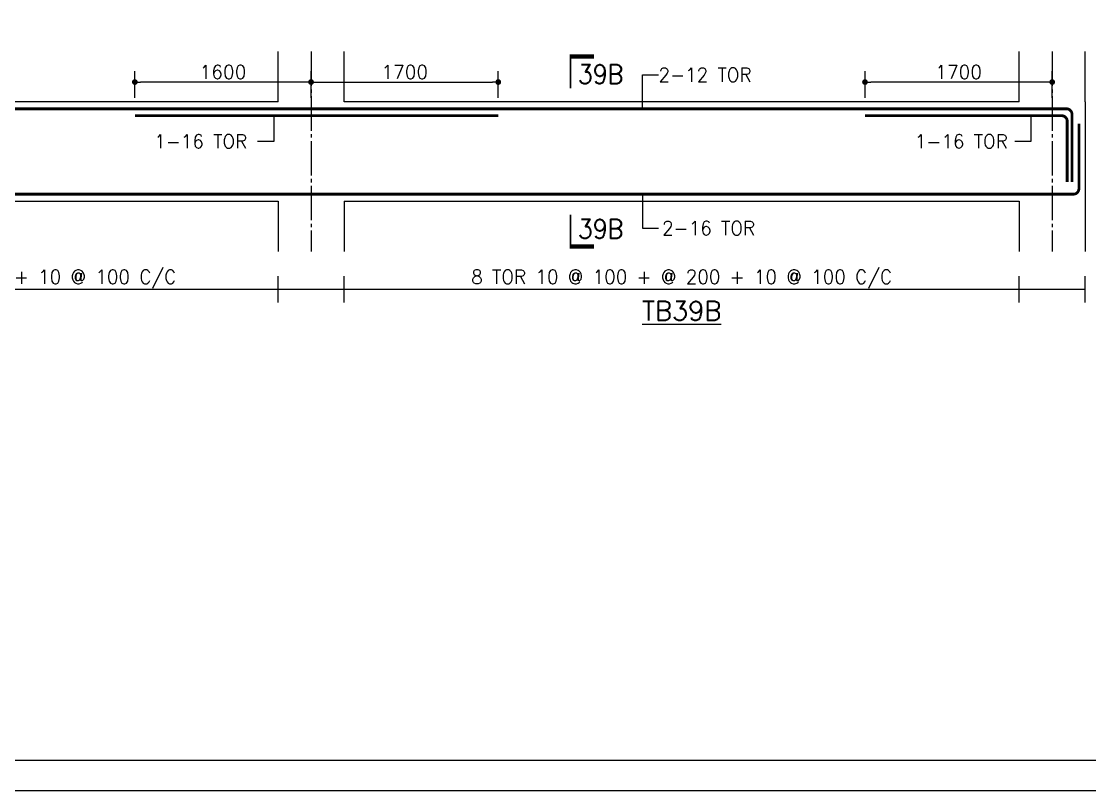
# Model space of a CAD drawing. Extents: x -200722 to 834823, y -494970 to 88783.
# Drawn here: x 278644 to 298044, y -429390 to -415429 of the extents above; entities that cross this region are included whole.
import ezdxf
from ezdxf.enums import TextEntityAlignment as Align

# ---------------------------------------------------------------- set-up
doc = ezdxf.new("R2010")
doc.units = 0
doc.header["$LTSCALE"] = 100
doc.header["$MEASUREMENT"] = 0
doc.header["$PDMODE"] = 34
doc.linetypes.add('CL', pattern=[3.25, 2.5, -0.25, 0.25, -0.25])
doc.layers.get('0').update_dxf_attribs({"linetype": 'CONTINUOUS'})
doc.layers.get('DEFPOINTS').update_dxf_attribs({"linetype": 'CONTINUOUS'})
doc.layers.add('9_PRINT BOUNDARY_NON PRINT', color=32, linetype='CONTINUOUS', plot=False)
doc.layers.add('9_TITLE TEXT', color=7, linetype='CONTINUOUS', lineweight=20)
for name, color, linetype in [('ARO', 7, 'CONTINUOUS'), ('B_NO', 3, 'CONTINUOUS'), ('BEAM', 4, 'CONTINUOUS'), ('CL', 8, 'CL'), ('FOOTING DIM', 4, 'CONTINUOUS'), ('STEEL', 6, 'CONTINUOUS'), ('TEXT', 2, 'CONTINUOUS')]:
    doc.layers.add(name, color=color, linetype=linetype)
doc.styles.add('ROMANS', font='romans.shx')
doc.styles.get("Standard").update_dxf_attribs({"font": 'simplex.shx'})
doc.dimstyles.new('STANDARD$0', dxfattribs={"dimtxt": 2.5, "dimasz": 2.5, "dimexe": 2, "dimexo": 0.7, "dimgap": 0.9, "dimtad": 1, "dimdec": 0, "dimdsep": 46, "dimtxsty": 'ROMANS', "dimcen": 0.09, "dimclrd": 4, "dimclre": 4, "dimclrt": 3, "dimadec": 0, "dimazin": 0, "dimtfac": 1, "dimtdec": 0, "dimtmove": 0, "dimatfit": 3, "dimfxl": 1, "dimtolj": 1, "dimtzin": 0, "dimarcsym": 0})

# ---------------------------------------------------------------- blocks, each defined once
blk = doc.blocks.new('DOT')
at = {"color": 0, "linetype": 'ByBlock'}
blk.add_line((-0.5, 0), (-1, 0), dxfattribs=at)
at = {"color": 0, "linetype": 'ByBlock', "const_width": 0.5}
blk.add_lwpolyline([(-0.25, 0, 1), (0.25, 0, 1)], format="xyb", close=True, dxfattribs=at)
blk = doc.blocks.new('*D1652')
at = {"layer": 'BEAM', "color": 0, "lineweight": -2, "transparency": 16777216}
for p, q in [((280705, -416815), (280705, -416330)), ((283905, -416815), (283905, -416330)), ((283801, -416530), (280809, -416530))]:
    blk.add_line(p, q, dxfattribs=at)
at = {"layer": 'DEFPOINTS', "color": 0, "lineweight": -3, "transparency": 16777216}
for p in [(280705, -416530), (280705, -417015), (283905, -417015)]:
    blk.add_point(p, dxfattribs=at)
at = {"layer": 'BEAM', "color": 0, "lineweight": -2, "transparency": 16777216, "xscale": 104, "yscale": 104, "zscale": 104, "rotation": 180}
blk.add_blockref('DOT', (280705, -416530), dxfattribs=at)
at = {"layer": 'BEAM', "color": 0, "lineweight": -2, "transparency": 16777216, "xscale": 104, "yscale": 104, "zscale": 104}
blk.add_blockref('DOT', (283905, -416530), dxfattribs=at)
at = {"layer": 'BEAM', "color": 0, "transparency": 16777216, "insert": (282305, -416346), "char_height": 248, "attachment_point": 5}
blk.add_mtext('\\A1;1600', dxfattribs=at)
blk = doc.blocks.new('_DOT')
at = {"color": 0, "linetype": 'ByBlock'}
blk.add_line((-0.5, 0), (-1, 0), dxfattribs=at)
at = {"color": 0, "linetype": 'ByBlock', "const_width": 0.5}
blk.add_lwpolyline([(-0.25, 0, 1), (0.25, 0, 1)], format="xyb", close=True, dxfattribs=at)
blk = doc.blocks.new('*D1659')
at = {"layer": 'BEAM', "color": 0, "lineweight": -2, "transparency": 16777216}
for p, q in [((283905, -416815), (283905, -416330)), ((287305, -416815), (287305, -416330)), ((284009, -416530), (287201, -416530))]:
    blk.add_line(p, q, dxfattribs=at)
at = {"layer": 'DEFPOINTS', "color": 0, "lineweight": -3, "transparency": 16777216}
for p in [(287305, -416530), (283905, -417015), (287305, -417015)]:
    blk.add_point(p, dxfattribs=at)
at = {"layer": 'BEAM', "color": 0, "lineweight": -2, "transparency": 16777216, "xscale": 104, "yscale": 104, "zscale": 104, "rotation": 180}
blk.add_blockref('DOT', (283905, -416530), dxfattribs=at)
at = {"layer": 'BEAM', "color": 0, "lineweight": -2, "transparency": 16777216, "xscale": 104, "yscale": 104, "zscale": 104}
blk.add_blockref('DOT', (287305, -416530), dxfattribs=at)
at = {"layer": 'BEAM', "color": 0, "transparency": 16777216, "insert": (285605, -416346), "char_height": 248, "attachment_point": 5}
blk.add_mtext('\\A1;1700', dxfattribs=at)
blk = doc.blocks.new('*D1660')
at = {"layer": 'BEAM', "color": 0, "lineweight": -2, "transparency": 16777216}
for p, q in [((293965, -416815), (293965, -416330)), ((297365, -416815), (297365, -416330)), ((297261, -416530), (294069, -416530))]:
    blk.add_line(p, q, dxfattribs=at)
at = {"layer": 'DEFPOINTS', "color": 0, "lineweight": -3, "transparency": 16777216}
for p in [(293965, -416530), (293965, -417015), (297365, -417015)]:
    blk.add_point(p, dxfattribs=at)
at = {"layer": 'BEAM', "color": 0, "lineweight": -2, "transparency": 16777216, "xscale": 104, "yscale": 104, "zscale": 104, "rotation": 180}
blk.add_blockref('DOT', (293965, -416530), dxfattribs=at)
at = {"layer": 'BEAM', "color": 0, "lineweight": -2, "transparency": 16777216, "xscale": 104, "yscale": 104, "zscale": 104}
blk.add_blockref('DOT', (297365, -416530), dxfattribs=at)
at = {"layer": 'BEAM', "color": 0, "transparency": 16777216, "insert": (295665, -416346), "char_height": 248, "attachment_point": 5}
blk.add_mtext('\\A1;1700', dxfattribs=at)

msp = doc.modelspace()

# ---------------------------------------------------------------- linework, layer by layer
at = {"color": 18, "true_color": 0x000000}
msp.add_lwpolyline([(223222.7, -428839.6), (314632.7, -428839.6), (314632.7, -364599.6), (223222.7, -364599.6)], close=True, dxfattribs=at)
at = {"layer": '9_PRINT BOUNDARY_NON PRINT', "color": 18, "true_color": 0x000000}
msp.add_lwpolyline([(222672.7, -429389.6), (315182.7, -429389.6), (315182.7, -364049.6), (222672.7, -364049.6)], close=True, dxfattribs=at)
at = {"layer": '9_TITLE TEXT', "color": 18, "true_color": 0x000000}
msp.add_lwpolyline([(314632.7, -364599.6), (223222.7, -364599.6), (223222.7, -428839.6), (314632.7, -428839.6)], dxfattribs=at)
at = {"layer": 'ARO', "color": 18, "true_color": 0x000000}
for points, elevation in [([(289921.1, -417015.2), (289921.1, -416399.4), (290214.2, -416399.4)], -1101.5), ([(283227.4, -417140.2), (283227.4, -417607.1), (282934.3, -417607.1)], 0), ([(296977, -417140.2), (296977, -417607.1), (296683.9, -417607.1)], 0), ([(289921.1, -418565.2), (289921.1, -419181.1), (290214.2, -419181.1)], -1101.5)]:
    msp.add_lwpolyline(points, dxfattribs=dict(at, elevation=elevation))
at = {"layer": 'B_NO', "color": 7, "elevation": -1101.5}
for points in [[(288615.3, -416643.1, 30, 30, 0), (288615.3, -416066.6, 75, 75, 0), (289042.8, -416066.6, 75, 75, 0)], [(288615.3, -418937.3, 30, 30, 0), (288615.3, -419513.8, 75, 75, 0), (289042.8, -419513.8, 75, 75, 0)]]:
    msp.add_lwpolyline(points, format="xyseb", dxfattribs=at)
at = {"layer": 'BEAM', "color": 18, "linetype": 'ByBlock', "true_color": 0x000000}
for p, q in [((283305.4, -416890.2, 0), (283305.4, -415975.8, 0)), ((284505.4, -416890.2, 0), (284505.4, -415975.8, 0)), ((296765.4, -416890.2, 0), (296765.4, -415975.8, 0)), ((297965.4, -416890.2, 0), (297965.4, -415975.8, 0)), ((297965.4, -416890.2, 0), (297965.4, -418690.2, 0)), ((271965.4, -418690.2, 0), (283305.4, -418690.2, 0)), ((283305.4, -418690.2, 0), (283305.4, -419604.6, 0)), ((284505.4, -418690.2, 0), (296765.4, -418690.2, 0)), ((284505.4, -418690.2, 0), (284505.4, -419604.6, 0)), ((296765.4, -418690.2, 0), (296765.4, -419604.6, 0)), ((297965.4, -418690.2, 0), (297965.4, -419604.6, 0)), ((283305.4, -420527.8, 0), (283305.4, -420052.6, 0)), ((284505.4, -420527.8), (284505.4, -420052.6)), ((296765.4, -420527.8), (296765.4, -420052.6)), ((297965.4, -420527.8), (297965.4, -420052.6)), ((270765.4, -420290.2, 0), (297965.4, -420290.2))]:
    msp.add_line(p, q, dxfattribs=at)
at = {"layer": 'CL', "color": 18, "linetype": 'CL', "lineweight": -3, "ltscale": 2.5, "true_color": 0x000000}
for p, q in [((283905.4, -415975.8, 0), (283905.4, -419604.6, 0)), ((297365.4, -415975.8, 0), (297365.4, -419604.6, 0))]:
    msp.add_line(p, q, dxfattribs=at)
at = {"layer": 'FOOTING DIM', "color": 18, "true_color": 0x000000}
for p, q in [((283305.4, -416890.2, -20.1), (271965.4, -416890.2, -62.1)), ((296765.4, -416890.2, 0.2), (284505.4, -416890.2, -15.7))]:
    msp.add_line(p, q, dxfattribs=at)
at = {"layer": 'STEEL', "color": 18, "true_color": 0x000000, "const_width": 50.8, "elevation": -1101.5}
for points in [[(297724.6, -418346.1), (297724.6, -417116.8, 0.4142136), (297623, -417015.2), (271113, -417015.2, 0.4142136), (271013, -417115.2), (271013, -418346.1)], [(270888, -417286.9), (270888, -418463.6, 0.4142136), (270989.6, -418565.2), (297748, -418565.2, 0.4142136), (297849.6, -418463.6), (297849.6, -417286.9)]]:
    msp.add_lwpolyline(points, format="xyb", dxfattribs=at)
at = {"layer": 'STEEL', "color": 3, "const_width": 50.8, "elevation": 0}
msp.add_lwpolyline([(287305.4, -417140.2), (280705.4, -417140.2)], dxfattribs=at)
msp.add_lwpolyline([(297637.2, -418346.1), (297637.2, -417241.8, 0.4142136), (297535.6, -417140.2), (293965.4, -417140.2)], format="xyb", dxfattribs=at)

# ---------------------------------------------------------------- texts
at = {"layer": 'B_NO', "color": 18, "true_color": 0x000000, "width": 0.9}
for p in [(288751, -416387, -1101.5), (288751, -419193.4, -1101.5)]:
    msp.add_text('39B', height=350, dxfattribs=at).set_placement(p, align=Align.MIDDLE_LEFT)
at = {"layer": 'B_NO', "color": 18, "true_color": 0x000000, "width": 0.98}
for s, height, p in [('8 TOR 10 @ 100 + @ 200 + 10 @ 100 C/C', 250, (277635.4, -420083.1, 0)), ('8 TOR 10 @ 100 + @ 200 + 10 @ 100 C/C', 250, (290635.4, -420083.1, 0)), ('%%UTB39B', 350, (290635.4, -420680.4, 0))]:
    msp.add_text(s, height=height, dxfattribs=at).set_placement(p, align=Align.MIDDLE)
at = {"layer": 'TEXT', "color": 18, "true_color": 0x000000, "width": 0.98}
for s, p in [('2-12 TOR', (290214.2, -416399.4, -1101.5)), ('1-16 TOR', (281056.3, -417607.1, 0)), ('1-16 TOR', (294868.2, -417607.1)), ('2-16 TOR', (290279.1, -419181.1, -1101.5))]:
    msp.add_text(s, height=250, dxfattribs=at).set_placement(p, align=Align.MIDDLE_LEFT)

# ---------------------------------------------------------------- dimensions: what is measured, and where the dimension line sits
at = {"layer": 'BEAM', "color": 18, "true_color": 0x000000}
for base, p1, p2, picture, middle in [((280705.4, -416529.6, 0), (283905.4, -417015.2, 0), (280705.4, -417015.2, 0), '*D1652', (282305.4, -416345.6, 0)), ((293965.4, -416529.6, 0), (297365.4, -417015.2, 0), (293965.4, -417015.2, 0), '*D1660', (295665.4, -416345.6, 0))]:
    dim = msp.add_linear_dim(base=base, p1=p1, p2=p2, angle=180, dimstyle='STANDARD$0', override={"dimscale": 8, "dimtxt": 31, "dimasz": 13, "dimexe": 25, "dimexo": 25, "dimgap": 7.5, "dimdec": 0, "dimlfac": 0.5, "dimzin": 3, "dimtxsty": 'Standard', "dimblk": 'DOT', "dimcen": 3, "dimdle": 4, "dimclrd": 0, "dimclre": 0, "dimclrt": 0, "dimtdec": 0, "dimtmove": 2, "dimldrblk": 'DOT', "dimtzin": 3}, dxfattribs=at)
    dim.commit()
    dim.dimension.update_dxf_attribs({"geometry": picture, "text_midpoint": middle})
dim = msp.add_linear_dim(base=(287305.4, -416529.6, 0), p1=(283905.4, -417015.2, 0), p2=(287305.4, -417015.2, 0), dimstyle='STANDARD$0', override={"dimscale": 8, "dimtxt": 31, "dimasz": 13, "dimexe": 25, "dimexo": 25, "dimgap": 7.5, "dimdec": 0, "dimlfac": 0.5, "dimzin": 3, "dimtxsty": 'Standard', "dimblk": 'DOT', "dimcen": 3, "dimdle": 4, "dimclrd": 0, "dimclre": 0, "dimclrt": 0, "dimtdec": 0, "dimtmove": 2, "dimldrblk": 'DOT', "dimtzin": 3}, dxfattribs=at)
dim.commit()
dim.dimension.update_dxf_attribs({"geometry": '*D1659', "text_midpoint": (285605.4, -416345.6, 0)})

doc.saveas('drawing.dxf')
